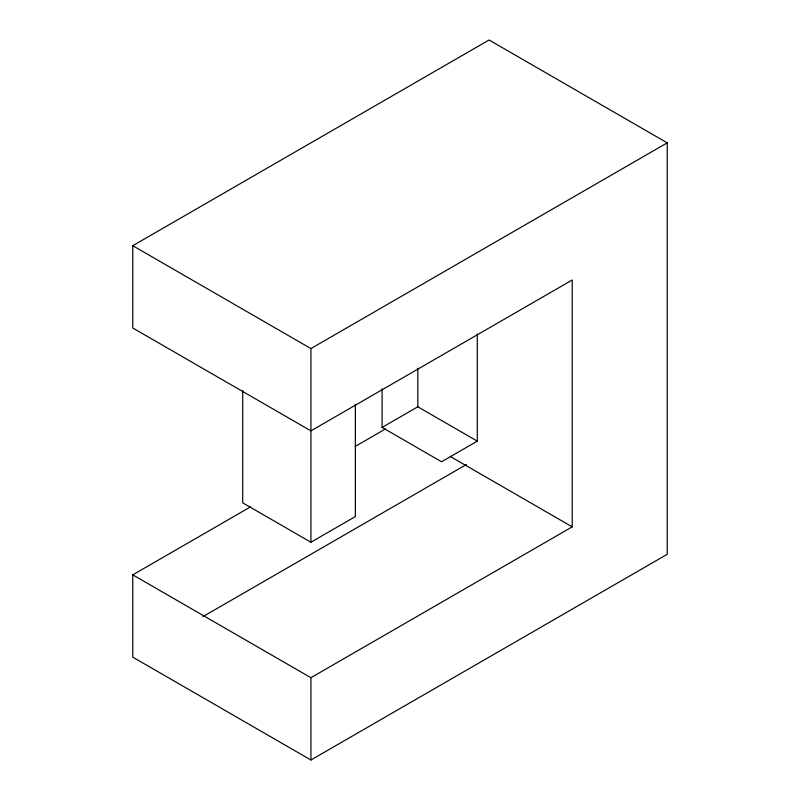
<?xml version="1.0" encoding="UTF-8"?>
<svg xmlns="http://www.w3.org/2000/svg" width="800" height="800" viewBox="0 0 800 800"><rect width="100%" height="100%" fill="white"/><g stroke="black" fill="none" stroke-linecap="round" stroke-linejoin="round"><path stroke-width="1.2" d="M132.77 574.86L310.92 677.71L572.22 526.86L572.22 280L310.92 430.86L132.77 328L132.77 245.71L489.08 40L667.23 142.86L667.23 554.29L310.92 760L132.77 657.14L132.77 574.86L250.46 506.91M132.77 245.71L310.92 348.57L667.23 142.86M382.09 388.78L382.09 427.43L417.82 406.8L477.3 441.14L477.3 333.92M355.19 446.44L385.42 428.99M477.3 441.14L441.57 461.77L382.09 427.43M242.72 390.65L242.72 502.86L310.92 542.23L355.37 516.57L355.37 404.36M202.95 616.62L466.4 464.52M450.21 456.42L572.22 526.86M417.82 368.15L417.82 406.8M310.92 348.57L310.92 542.23M310.92 677.71L310.92 760"/></g></svg>
